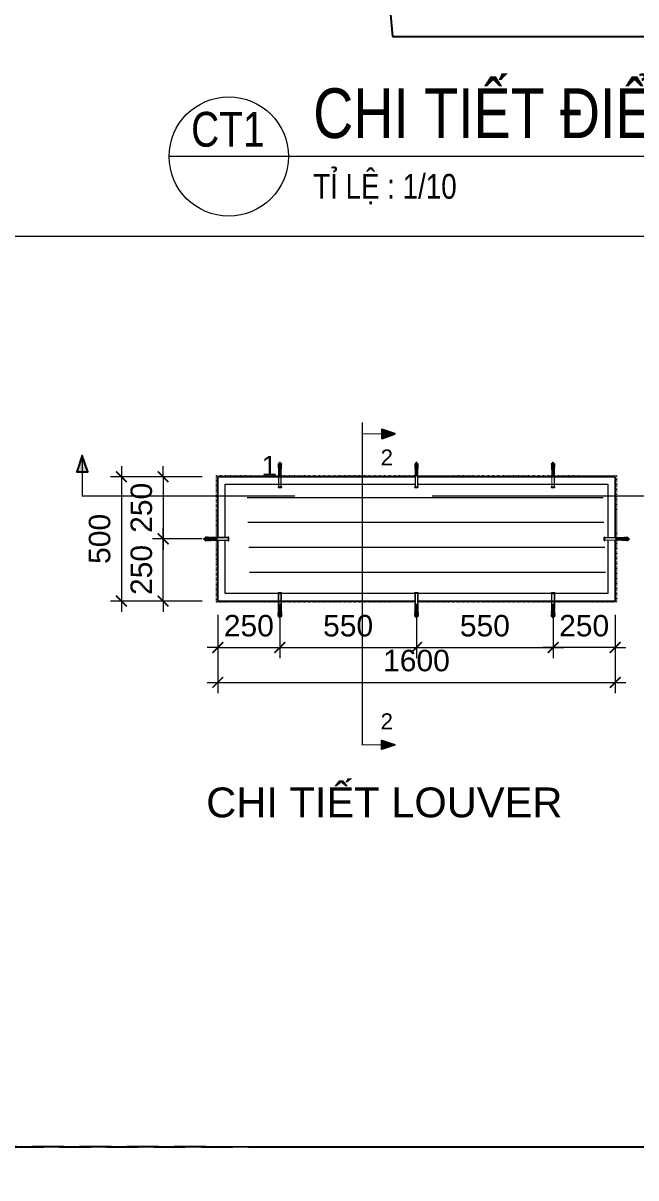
# Model space of a CAD drawing. Header units: millimetres. Extents: x -547695 to 905972, y -1055718 to 167349.
# Drawn here: x -520493 to -518026, y -1033794 to -1029149 of the extents above; entities that cross this region are included whole.
import ezdxf
from ezdxf import colors
from ezdxf.entities.mleader import LeaderData, LeaderLine
from ezdxf.enums import TextEntityAlignment as Align
from ezdxf.math import Vec2, Vec3

# ---------------------------------------------------------------- set-up
doc = ezdxf.new("R2010")
doc.units = ezdxf.units.MM
for name, pattern in [('HIDDEN', [9.525, 6.35, -3.175]), ('View-XTD-CT Cua$0$View-XĐL-CT Cửa$0$HIDDEN', [9.525, 6.35, -3.175]), ('View-XTD-CT Cua$0$View-XĐL-CT Cửa$0$NETKHUAT', [5, 1.5, -2, 1.5])]:
    doc.linetypes.add(name, pattern=pattern)
doc.layers.get('DEFPOINTS').update_dxf_attribs({"color": 1, "lineweight": 25})
for name, color, linetype, lineweight in [('A-DIMS', 8, 'Continuous', 9), ('A-FINE', 255, 'Continuous', 25), ('A-HIDD', 45, 'HIDDEN', 9), ('A-SYMBOLS', 10, 'Continuous', 13), ('DIM', 8, 'Continuous', 20), ('Text', 2, 'Continuous', 25), ('View-XTD-CT Cua$0$View-XĐL-CT Cửa$0$KT-Hatch', 8, 'Continuous', 9), ('View-XTD-CT Cua$0$View-XĐL-CT Cửa$0$KT-NetThay', 7, 'Continuous', 18), ('View-XTD-CT Cua$0$View-XĐL-CT Cửa$0$Netkhuat - VietDuc', 250, 'View-XTD-CT Cua$0$View-XĐL-CT Cửa$0$NETKHUAT', 9)]:
    doc.layers.add(name, color=color, linetype=linetype, lineweight=lineweight)
for name, color, linetype in [('View-XTD-CT Cua$0$View-XĐL-CT Cửa$0$0TD-Dim', 42, 'Continuous'), ('View-XTD-CT Cua$0$View-XĐL-CT Cửa$0$Banma bulong vit -Vietduc', 112, 'Continuous'), ('View-XTD-CT Cua$0$View-XĐL-CT Cửa$0$Phukien -Vietduc', 6, 'Continuous')]:
    doc.layers.add(name, color=color, linetype=linetype)
doc.styles.add('ARIAL', font='arial.ttf')
doc.styles.get("Standard").update_dxf_attribs({"font": 'arial.ttf'})
doc.styles.add('VTK_Arial', font='arial.ttf', dxfattribs={"width": 0.8})
doc.dimstyles.new('Dim 1-30', dxfattribs={"dimscale": 0.3, "dimtxt": 200, "dimasz": 100, "dimexe": 100, "dimexo": 0, "dimgap": 100, "dimtad": 1, "dimtoh": 1, "dimdec": 0, "dimzin": 0, "dimdsep": 46, "dimtxsty": 'Standard', "dimblk": 'ARCHTICK', "dimcen": 0.09, "dimdle": 100, "dimclrd": 256, "dimclre": 256, "dimclrt": 7, "dimadec": 0, "dimazin": 0, "dimtfac": 1, "dimtdec": 0, "dimtix": 1, "dimtmove": 0, "dimatfit": 0, "dimldrblk": 'ARCHTICK', "dimfxl": 400, "dimtolj": 1, "dimtzin": 0, "dimlwd": -1, "dimlwe": -1, "dimarcsym": 0})

# ---------------------------------------------------------------- blocks, each defined once
blk = doc.blocks.new('*U276')
for p, q in [((0, 0), (-14.5, 0)), ((61.77, 0), (0, 0))]:
    blk.add_line(p, q)
blk.add_circle((-8.5, 0), 6)
at = {"color": 7, "style": 'VTK_Arial', "width": 0.8}
blk.add_attdef('SECTION', (0, 1.86), '', height=5, dxfattribs=at)
blk.add_attdef('MARK', text='', height=3.5, dxfattribs=at).set_placement((-8.59, 0.99), align=Align.CENTER)
at = {"color": 7, "linetype": 'Continuous', "style": 'VTK_Arial', "width": 0.8}
blk.add_attdef('REF', text='', height=2.5, dxfattribs=at).set_placement((-8.49, -3.75), align=Align.CENTER)
at = {"color": 7, "linetype": 'Continuous', "style": 'VTK_Arial', "width": 0.8, "flags": 8}
blk.add_attdef('SCALE-I', (0, -4.25), '', height=2.5, dxfattribs=at)
blk = doc.blocks.new('_ARCHTICK')
at = {"color": 0, "linetype": 'ByBlock', "const_width": 0.15}
blk.add_lwpolyline([(-0.5, -0.5), (0.5, 0.5)], dxfattribs=at)
blk = doc.blocks.new('*D232')
at = {"layer": 'DEFPOINTS', "color": 0, "transparency": 16777216}
for p in [(-6496.5, 5051), (-5385.4, 5061.6), (-5385.4, 4929.5)]:
    blk.add_point(p, dxfattribs=at)
at = {"layer": 'DIM', "transparency": 16777216}
for p, q in [((-6496.5, 5051), (-6496.5, 4899.5)), ((-5385.4, 5061.6), (-5385.4, 4899.5)), ((-6526.5, 4929.5), (-5355.4, 4929.5))]:
    blk.add_line(p, q, dxfattribs=at)
at = {"layer": 'DIM', "transparency": 16777216, "xscale": 30, "yscale": 30, "zscale": 30, "rotation": 180}
blk.add_blockref('_ARCHTICK', (-6496.5, 4929.5), dxfattribs=at)
at = {"layer": 'DIM', "transparency": 16777216, "xscale": 30, "yscale": 30, "zscale": 30}
blk.add_blockref('_ARCHTICK', (-5385.4, 4929.5), dxfattribs=at)
at = {"layer": 'DIM', "color": 7, "transparency": 16777216, "insert": (-5941, 4990.1), "char_height": 60, "attachment_point": 5}
blk.add_mtext('\\A1;1600', dxfattribs=at)
blk = doc.blocks.new('View-XTD-CT Cua$0$View-XĐL-CT Cửa$0$No 8x70')
at = {"layer": 'View-XTD-CT Cua$0$View-XĐL-CT Cửa$0$Banma bulong vit -Vietduc'}
blk.add_lwpolyline([(64.7, 0.5), (93.3, 2.4), (93.3, 5.9), (93.3, 2.4), (94.7, 2.5), (94.7, 4), (93.3, 5.9), (91.7, 5.8), (91.7, 3.8), (88.7, 3.6), (88.7, 5.6), (86.7, 5.5), (86.7, 3.5), (83.7, 3.3), (83.7, 5.3), (81.7, 5.1), (81.7, 3.1), (78.7, 2.9), (78.7, 4.9), (76.7, 4.8), (76.7, 2.8), (73.7, 2.6), (73.7, 4.6), (71.7, 4.5), (71.7, 2.9), (68.7, 3.3), (68.7, 4.3), (64.7, 4), (3, 4), (0.9, 5.9, 0.668179), (0, 5.5), (0, -5.5, 1), (1, -5.5), (1, 5.5, 0.198912), (0.9, 5.9, -0.198912), (1, 5.5), (1, -5.5, -0.198912), (0.9, -5.9), (3, -4), (3, 4), (3, -4), (64.7, -4), (68.7, -4.3), (68.7, -3.3), (71.7, -2.9), (71.7, -4.5), (73.7, -4.6), (73.7, -2.6), (76.7, -2.8), (76.7, -4.8), (78.7, -4.9), (78.7, -2.9), (81.7, -3.1), (81.7, -5.1), (83.7, -5.3), (83.7, -3.3), (86.7, -3.5), (86.7, -5.5), (88.7, -5.6), (88.7, -3.6), (91.7, -3.8), (91.7, -5.8), (93.3, -5.9), (93.3, -2.4), (93.3, -5.9), (94.7, -4), (94.7, -2.5), (64.7, -0.5), (64.7, 0.5)], format="xyb", dxfattribs=at)
blk = doc.blocks.new('View-XTD-CT Cua$0$View-XĐL-CT Cửa$0$Vit M6x70')
at = {"layer": 'View-XTD-CT Cua$0$View-XĐL-CT Cửa$0$Banma bulong vit -Vietduc'}
for p, q in [((3, 2.5), (0, 5)), ((0, 5), (0, -5)), ((0, -5), (3, -2.5))]:
    blk.add_line(p, q, dxfattribs=at)
blk.add_wipeout([(88.8, 2.2), (88.5, 3.2), (87.6, 2.2), (86.5, 2.2), (86.2, 3.2), (85.3, 2.2), (84.2, 2.2), (83.9, 3.2), (83, 2.2), (81.9, 2.2), (81.5, 3.2), (80.7, 2.2), (79.5, 2.2), (79.2, 3.2), (78.4, 2.2), (77.2, 2.2), (76.9, 3.2), (76.1, 2.2), (74.9, 2.2), (74.6, 3.2), (73.8, 2.2), (72.6, 2.2), (72.3, 3.2), (71.5, 2.2), (70.3, 2.2), (70, 3.2), (69.2, 2.2), (68, 2.2), (67.7, 3.2), (66.9, 2.2), (65.7, 2.2), (65.4, 3.2), (64.6, 2.2), (63.4, 2.2), (63.1, 3.2), (62.3, 2.2), (61.1, 2.2), (60.8, 3.2), (60, 2.2), (58.8, 2.2), (58.5, 3.2), (57.7, 2.2), (56.5, 2.2), (56.2, 3.2), (55.4, 2.2), (54.2, 2.2), (53.9, 3.2), (53.1, 2.2), (51.9, 2.2), (51.6, 3.2), (50.8, 2.2), (49.6, 2.2), (49.3, 3.2), (48.5, 2.2), (47.3, 2.2), (47, 3.2), (46.2, 2.3), (45.8, 2.5), (3, 2.5), (3, -2.5), (45.8, -2.5), (46.4, -2.2), (47, -2.2), (47.5, -3.2), (48.1, -2.2), (49.3, -2.2), (49.8, -3.2), (50.4, -2.2), (51.6, -2.2), (52.1, -3.2), (52.7, -2.2), (53.9, -2.2), (54.4, -3.2), (55, -2.2), (56.2, -2.2), (56.7, -3.2), (57.3, -2.2), (58.5, -2.2), (59, -3.2), (59.6, -2.2), (60.8, -2.2), (61.3, -3.2), (61.9, -2.2), (63.1, -2.2), (63.6, -3.2), (64.2, -2.2), (65.4, -2.2), (65.9, -3.2), (66.5, -2.2), (67.7, -2.2), (68.2, -3.2), (68.8, -2.2), (70, -2.2), (70.5, -3.2), (71.1, -2.2), (72.3, -2.2), (72.8, -3.2), (73.4, -2.2), (74.6, -2.2), (75.1, -3.2), (75.7, -2.2), (76.9, -2.2), (77.4, -3.2), (78, -2.2), (79.2, -2.2), (79.7, -3.2), (80.4, -2.2), (81.5, -2.2), (82, -3.2), (82.7, -2.2), (83.8, -2.2), (84.3, -3.2), (85, -2.2), (86.1, -2.2), (86.6, -3.2), (87.3, -2.2), (88.4, -2.2), (88.9, -3.2), (89.6, -2.2), (90.7, -2.2), (91.2, -3.2), (91.9, -2.2), (93, -2.2), (93.5, -3.1), (94.2, -2.1), (95.4, -1.9), (96, -2.5), (96.7, -1.5), (98.4, -0.9), (100, 0), (98.8, 0.7), (97.6, 1.2), (97.3, 2.2), (96.6, 1.6), (95.6, 1.9), (95.3, 2.8), (94.5, 2.1), (93.4, 2.2), (93.1, 3.2), (92.2, 2.2), (91.1, 2.2), (90.8, 3.2), (89.9, 2.2)]).dxf.layer = 'View-XTD-CT Cua$0$View-XĐL-CT Cửa$0$Banma bulong vit -Vietduc'
for p, q in [((45.8, 1.1), (46.1, 2.2)), ((46.8, 0.8), (45.8, 1.1)), ((46.2, 2.3), (46.1, 2.2)), ((46.2, 2.3), (46.2, 2.3)), ((46.4, 0.9), (47, 3.2)), ((46.8, 0.8), (47.3, 2.2)), ((48.5, 2.2), (47, -2.2)), ((47, -2.2), (48.5, 2.2)), ((49.3, 3.2), (47.5, -3.2)), ((47.5, -3.2), (49.3, 3.2)), ((49.6, 2.2), (48.1, -2.2)), ((48.1, -2.2), (49.6, 2.2)), ((50.8, 2.2), (49.3, -2.2)), ((49.3, -2.2), (50.8, 2.2)), ((51.6, 3.2), (49.8, -3.2)), ((49.8, -3.2), (51.6, 3.2)), ((51.9, 2.2), (50.4, -2.2)), ((50.4, -2.2), (51.9, 2.2)), ((53.1, 2.2), (51.6, -2.2)), ((51.6, -2.2), (53.1, 2.2)), ((53.9, 3.2), (52.1, -3.2)), ((52.1, -3.2), (53.9, 3.2)), ((54.2, 2.2), (52.7, -2.2)), ((52.7, -2.2), (54.2, 2.2)), ((55.4, 2.2), (53.9, -2.2)), ((53.9, -2.2), (55.4, 2.2)), ((56.2, 3.2), (54.4, -3.2)), ((54.4, -3.2), (56.2, 3.2)), ((56.5, 2.2), (55, -2.2)), ((55, -2.2), (56.5, 2.2)), ((57.7, 2.2), (56.2, -2.2)), ((56.2, -2.2), (57.7, 2.2)), ((58.5, 3.2), (56.7, -3.2)), ((56.7, -3.2), (58.5, 3.2)), ((58.8, 2.2), (57.3, -2.2)), ((57.3, -2.2), (58.8, 2.2)), ((60, 2.2), (58.5, -2.2)), ((58.5, -2.2), (60, 2.2)), ((60.8, 3.2), (59, -3.2)), ((59, -3.2), (60.8, 3.2)), ((61.1, 2.2), (59.6, -2.2)), ((59.6, -2.2), (61.1, 2.2)), ((62.3, 2.2), (60.8, -2.2)), ((60.8, -2.2), (62.3, 2.2)), ((63.1, 3.2), (61.3, -3.2)), ((61.3, -3.2), (63.1, 3.2)), ((63.4, 2.2), (61.9, -2.2)), ((61.9, -2.2), (63.4, 2.2)), ((64.6, 2.2), (63.1, -2.2)), ((63.1, -2.2), (64.6, 2.2)), ((65.4, 3.2), (63.6, -3.2)), ((63.6, -3.2), (65.4, 3.2)), ((65.7, 2.2), (64.2, -2.2)), ((64.2, -2.2), (65.7, 2.2)), ((66.9, 2.2), (65.4, -2.2)), ((65.4, -2.2), (66.9, 2.2)), ((67.7, 3.2), (65.9, -3.2)), ((65.9, -3.2), (67.7, 3.2)), ((68, 2.2), (66.5, -2.2)), ((66.5, -2.2), (68, 2.2)), ((69.2, 2.2), (67.7, -2.2)), ((70, 3.2), (68.2, -3.2)), ((68.2, -3.2), (70, 3.2)), ((70.3, 2.2), (68.8, -2.2)), ((68.8, -2.2), (70.3, 2.2)), ((71.5, 2.2), (70, -2.2)), ((70, -2.2), (71.5, 2.2)), ((72.3, 3.2), (70.5, -3.2)), ((70.5, -3.2), (72.3, 3.2)), ((72.6, 2.2), (71.1, -2.2)), ((71.1, -2.2), (72.6, 2.2)), ((73.8, 2.2), (72.3, -2.2)), ((74.6, 3.2), (72.8, -3.2)), ((72.8, -3.2), (74.6, 3.2)), ((74.9, 2.2), (73.4, -2.2)), ((73.4, -2.2), (74.9, 2.2)), ((76.1, 2.2), (74.6, -2.2)), ((74.6, -2.2), (76.1, 2.2)), ((76.9, 3.2), (75.1, -3.2)), ((75.1, -3.2), (76.9, 3.2)), ((77.2, 2.2), (75.7, -2.2)), ((75.7, -2.2), (77.2, 2.2)), ((78.4, 2.2), (76.9, -2.2)), ((76.9, -2.2), (78.4, 2.2)), ((79.2, 3.2), (77.4, -3.2)), ((77.4, -3.2), (79.2, 3.2)), ((79.5, 2.2), (78, -2.2)), ((78, -2.2), (79.5, 2.2)), ((80.7, 2.2), (79.2, -2.2)), ((79.2, -2.2), (80.7, 2.2)), ((81.5, 3.2), (79.7, -3.2)), ((79.7, -3.2), (81.5, 3.2)), ((81.9, 2.2), (80.4, -2.2)), ((80.4, -2.2), (81.9, 2.2)), ((83, 2.2), (81.5, -2.2)), ((81.5, -2.2), (83, 2.2)), ((83.9, 3.2), (82, -3.2)), ((82, -3.2), (83.9, 3.2)), ((84.2, 2.2), (82.7, -2.2)), ((82.7, -2.2), (84.2, 2.2)), ((85.3, 2.2), (83.8, -2.2)), ((83.8, -2.2), (85.3, 2.2)), ((86.2, 3.2), (84.3, -3.2)), ((84.3, -3.2), (86.2, 3.2)), ((86.5, 2.2), (85, -2.2)), ((85, -2.2), (86.5, 2.2)), ((87.6, 2.2), (86.1, -2.2)), ((86.1, -2.2), (87.6, 2.2)), ((88.5, 3.2), (86.6, -3.2)), ((86.6, -3.2), (88.5, 3.2)), ((88.8, 2.2), (87.3, -2.2)), ((87.3, -2.2), (88.8, 2.2)), ((89.9, 2.2), (88.4, -2.2)), ((88.4, -2.2), (89.9, 2.2)), ((90.8, 3.2), (88.9, -3.2)), ((88.9, -3.2), (90.8, 3.2)), ((91.1, 2.2), (89.6, -2.2)), ((89.6, -2.2), (91.1, 2.2)), ((92.2, 2.2), (90.7, -2.2)), ((90.7, -2.2), (92.2, 2.2)), ((93.1, 3.2), (91.2, -3.2)), ((91.2, -3.2), (93.1, 3.2)), ((93.4, 2.2), (91.9, -2.2)), ((91.9, -2.2), (93.4, 2.2)), ((94.5, 2.1), (93, -2.2)), ((93, -2.2), (94.5, 2.1)), ((95.3, 2.8), (93.5, -3.1)), ((93.5, -3.1), (95.3, 2.8)), ((95.6, 1.9), (94.2, -2.1)), ((94.2, -2.1), (95.6, 1.9)), ((96.6, 1.6), (95.4, -1.9)), ((95.4, -1.9), (96.6, 1.6)), ((97.3, 2.2), (96, -2.5)), ((96, -2.5), (97.3, 2.2)), ((97.6, 1.2), (96.7, -1.5)), ((96.7, -1.5), (97.6, 1.2))]:
    blk.add_line(p, q, dxfattribs=at)
blk = doc.blocks.new('*D233')
at = {"layer": 'DEFPOINTS', "color": 0, "transparency": 16777216}
for p in [(-6496.5, 5118.4), (-6322.9, 5071.1), (-6322.9, 5026.9)]:
    blk.add_point(p, dxfattribs=at)
at = {"layer": 'DIM', "transparency": 16777216}
for p, q in [((-6496.5, 5118.4), (-6496.5, 4996.9)), ((-6322.9, 5071.1), (-6322.9, 4996.9)), ((-6496.5, 5026.9), (-6526.5, 5026.9)), ((-6496.5, 5026.9), (-6322.9, 5026.9)), ((-6322.9, 5026.9), (-6292.9, 5026.9))]:
    blk.add_line(p, q, dxfattribs=at)
at = {"layer": 'DIM', "transparency": 16777216, "xscale": 30, "yscale": 30, "zscale": 30}
blk.add_blockref('_ARCHTICK', (-6496.5, 5026.9), dxfattribs=at)
at = {"layer": 'DIM', "transparency": 16777216, "xscale": 30, "yscale": 30, "zscale": 30, "rotation": 180}
blk.add_blockref('_ARCHTICK', (-6322.9, 5026.9), dxfattribs=at)
at = {"layer": 'DIM', "color": 7, "transparency": 16777216, "insert": (-6409.7, 5087.5), "char_height": 60, "attachment_point": 5}
blk.add_mtext('\\A1;250', dxfattribs=at)
blk = doc.blocks.new('*D234')
at = {"layer": 'DEFPOINTS', "color": 0, "transparency": 16777216}
for p in [(-5385.4, 5118.4), (-5559, 5071.1), (-5559, 5026.9)]:
    blk.add_point(p, dxfattribs=at)
at = {"layer": 'DIM', "transparency": 16777216}
for p, q in [((-5385.4, 5118.4), (-5385.4, 4996.9)), ((-5559, 5071.1), (-5559, 4996.9)), ((-5559, 5026.9), (-5589, 5026.9)), ((-5385.4, 5026.9), (-5559, 5026.9)), ((-5385.4, 5026.9), (-5355.4, 5026.9))]:
    blk.add_line(p, q, dxfattribs=at)
at = {"layer": 'DIM', "transparency": 16777216, "xscale": 30, "yscale": 30, "zscale": 30}
blk.add_blockref('_ARCHTICK', (-5559, 5026.9), dxfattribs=at)
at = {"layer": 'DIM', "transparency": 16777216, "xscale": 30, "yscale": 30, "zscale": 30, "rotation": 180}
blk.add_blockref('_ARCHTICK', (-5385.4, 5026.9), dxfattribs=at)
at = {"layer": 'DIM', "color": 7, "transparency": 16777216, "insert": (-5472.2, 5087.5), "char_height": 60, "attachment_point": 5}
blk.add_mtext('\\A1;250', dxfattribs=at)
blk = doc.blocks.new('*D235')
at = {"layer": 'DEFPOINTS', "color": 0, "transparency": 16777216}
for p in [(-6323.2, 5118.4), (-5941, 5118.4), (-5941, 5026.9)]:
    blk.add_point(p, dxfattribs=at)
at = {"layer": 'DIM', "transparency": 16777216}
for p, q in [((-6323.2, 5118.4), (-6323.2, 4996.9)), ((-5941, 5118.4), (-5941, 4996.9)), ((-6353.2, 5026.9), (-5911, 5026.9))]:
    blk.add_line(p, q, dxfattribs=at)
at = {"layer": 'DIM', "transparency": 16777216, "xscale": 30, "yscale": 30, "zscale": 30, "rotation": 180}
blk.add_blockref('_ARCHTICK', (-6323.2, 5026.9), dxfattribs=at)
at = {"layer": 'DIM', "transparency": 16777216, "xscale": 30, "yscale": 30, "zscale": 30}
blk.add_blockref('_ARCHTICK', (-5941, 5026.9), dxfattribs=at)
at = {"layer": 'DIM', "color": 7, "transparency": 16777216, "insert": (-6132.1, 5087.5), "char_height": 60, "attachment_point": 5}
blk.add_mtext('\\A1;550', dxfattribs=at)
blk = doc.blocks.new('*U218')
at = {"layer": 'View-XTD-CT Cua$0$View-XĐL-CT Cửa$0$0TD-Dim'}
h = blk.add_hatch(color=256, dxfattribs=at)
h.dxf.hatch_style = 1
h.paths.add_polyline_path([(0, 40.8), (9.3, 40.8), (0, 67.9), (-9.3, 40.8)])
blk.add_lwpolyline([(0, 40.8), (9.3, 40.8), (0, 67.9), (-9.3, 40.8)], close=True, dxfattribs=at)
at = {"layer": 'View-XTD-CT Cua$0$View-XĐL-CT Cửa$0$0TD-Dim', "linetype": 'View-XTD-CT Cua$0$View-XĐL-CT Cửa$0$HIDDEN', "ltscale": 40, "const_width": 2.29}
blk.add_lwpolyline([(0, 62.7), (0, 0), (352.9, 0)], dxfattribs=at)
blk = doc.blocks.new('*U230')
at = {"layer": 'View-XTD-CT Cua$0$View-XĐL-CT Cửa$0$0TD-Dim'}
h = blk.add_hatch(color=256, dxfattribs=at)
h.dxf.hatch_style = 1
h.paths.add_polyline_path([(0, 40.8), (9.3, 40.8), (0, 67.9), (-9.3, 40.8)])
blk.add_lwpolyline([(0, 40.8), (9.3, 40.8), (0, 67.9), (-9.3, 40.8)], close=True, dxfattribs=at)
at = {"layer": 'View-XTD-CT Cua$0$View-XĐL-CT Cửa$0$0TD-Dim', "linetype": 'View-XTD-CT Cua$0$View-XĐL-CT Cửa$0$HIDDEN', "ltscale": 40, "const_width": 2.29}
blk.add_lwpolyline([(0, 62.7), (0, 0), (675.6, 0)], dxfattribs=at)
blk = doc.blocks.new('*U231')
at = {"layer": 'View-XTD-CT Cua$0$View-XĐL-CT Cửa$0$0TD-Dim'}
h = blk.add_hatch(color=256, dxfattribs=at)
h.dxf.hatch_style = 1
h.paths.add_polyline_path([(0, 40.8), (9.3, 40.8), (0, 67.9), (-9.3, 40.8)])
blk.add_lwpolyline([(0, 40.8), (9.3, 40.8), (0, 67.9), (-9.3, 40.8)], close=True, dxfattribs=at)
at = {"layer": 'View-XTD-CT Cua$0$View-XĐL-CT Cửa$0$0TD-Dim', "linetype": 'View-XTD-CT Cua$0$View-XĐL-CT Cửa$0$HIDDEN', "ltscale": 40, "const_width": 2.29}
blk.add_lwpolyline([(0, 62.7), (0, 0), (356.9, 0)], dxfattribs=at)
blk = doc.blocks.new('*U217')
at = {"layer": 'View-XTD-CT Cua$0$View-XĐL-CT Cửa$0$0TD-Dim'}
h = blk.add_hatch(color=256, dxfattribs=at)
h.dxf.hatch_style = 1
h.paths.add_polyline_path([(0, 40.8), (9.3, 40.8), (0, 67.9), (-9.3, 40.8)])
blk.add_lwpolyline([(0, 40.8), (9.3, 40.8), (0, 67.9), (-9.3, 40.8)], close=True, dxfattribs=at)
at = {"layer": 'View-XTD-CT Cua$0$View-XĐL-CT Cửa$0$0TD-Dim', "linetype": 'View-XTD-CT Cua$0$View-XĐL-CT Cửa$0$HIDDEN', "ltscale": 40, "const_width": 2.29}
blk.add_lwpolyline([(0, 62.7), (0, 0), (459.2, 0)], dxfattribs=at)
blk = doc.blocks.new('*D253')
at = {"layer": 'DEFPOINTS', "color": 0, "transparency": 16777216}
for p in [(-6540.3, 5503.9), (-6766.1, 5156.7), (-6540.3, 5156.7)]:
    blk.add_point(p, dxfattribs=at)
at = {"layer": 'DIM', "transparency": 16777216}
for p, q in [((-6766.1, 5533.9), (-6766.1, 5126.7)), ((-6540.3, 5503.9), (-6796.1, 5503.9)), ((-6540.3, 5156.7), (-6796.1, 5156.7))]:
    blk.add_line(p, q, dxfattribs=at)
at = {"layer": 'DIM', "transparency": 16777216, "xscale": 30, "yscale": 30, "zscale": 30}
for p, rotation in [((-6766.1, 5503.9), 90), ((-6766.1, 5156.7), 270)]:
    blk.add_blockref('_ARCHTICK', p, dxfattribs=dict(at, rotation=rotation))
at = {"layer": 'DIM', "color": 7, "transparency": 16777216, "insert": (-6826.7, 5330.3), "char_height": 60, "attachment_point": 5, "rotation": 90}
blk.add_mtext('\\A1;500', dxfattribs=at)
blk = doc.blocks.new('*D254')
at = {"layer": 'DEFPOINTS', "color": 0, "transparency": 16777216}
for p in [(-6540.3, 5503.9), (-6649.3, 5330.3), (-6540.3, 5330.3)]:
    blk.add_point(p, dxfattribs=at)
at = {"layer": 'DIM', "transparency": 16777216}
for p, q in [((-6649.3, 5503.9), (-6649.3, 5533.9)), ((-6540.3, 5503.9), (-6679.3, 5503.9)), ((-6649.3, 5503.9), (-6649.3, 5330.3)), ((-6540.3, 5330.3), (-6679.3, 5330.3)), ((-6649.3, 5330.3), (-6649.3, 5300.3))]:
    blk.add_line(p, q, dxfattribs=at)
at = {"layer": 'DIM', "transparency": 16777216, "xscale": 30, "yscale": 30, "zscale": 30}
for p, rotation in [((-6649.3, 5503.9), 270), ((-6649.3, 5330.3), 90)]:
    blk.add_blockref('_ARCHTICK', p, dxfattribs=dict(at, rotation=rotation))
at = {"layer": 'DIM', "color": 7, "transparency": 16777216, "insert": (-6710, 5417.1), "char_height": 60, "attachment_point": 5, "rotation": 90}
blk.add_mtext('\\A1;250', dxfattribs=at)
blk = doc.blocks.new('*D255')
at = {"layer": 'DEFPOINTS', "color": 0, "transparency": 16777216}
for p in [(-6649.3, 5330.3), (-6540.3, 5330.3), (-6540.3, 5156.7)]:
    blk.add_point(p, dxfattribs=at)
at = {"layer": 'DIM', "transparency": 16777216}
for p, q in [((-6649.3, 5330.3), (-6649.3, 5360.3)), ((-6540.3, 5330.3), (-6679.3, 5330.3)), ((-6649.3, 5156.7), (-6649.3, 5330.3)), ((-6540.3, 5156.7), (-6679.3, 5156.7)), ((-6649.3, 5156.7), (-6649.3, 5126.7))]:
    blk.add_line(p, q, dxfattribs=at)
at = {"layer": 'DIM', "transparency": 16777216, "xscale": 30, "yscale": 30, "zscale": 30}
for p, rotation in [((-6649.3, 5330.3), 270), ((-6649.3, 5156.7), 90)]:
    blk.add_blockref('_ARCHTICK', p, dxfattribs=dict(at, rotation=rotation))
at = {"layer": 'DIM', "color": 7, "transparency": 16777216, "insert": (-6710, 5243.5), "char_height": 60, "attachment_point": 5, "rotation": 90}
blk.add_mtext('\\A1;250', dxfattribs=at)
blk = doc.blocks.new('*D256')
at = {"layer": 'DEFPOINTS', "color": 0, "transparency": 16777216}
for p in [(-5941, 5118.4), (-5558.7, 5118.4), (-5558.7, 5026.9)]:
    blk.add_point(p, dxfattribs=at)
at = {"layer": 'DIM', "transparency": 16777216}
for p, q in [((-5941, 5118.4), (-5941, 4996.9)), ((-5558.7, 5118.4), (-5558.7, 4996.9)), ((-5971, 5026.9), (-5528.7, 5026.9))]:
    blk.add_line(p, q, dxfattribs=at)
at = {"layer": 'DIM', "transparency": 16777216, "xscale": 30, "yscale": 30, "zscale": 30, "rotation": 180}
blk.add_blockref('_ARCHTICK', (-5941, 5026.9), dxfattribs=at)
at = {"layer": 'DIM', "transparency": 16777216, "xscale": 30, "yscale": 30, "zscale": 30}
blk.add_blockref('_ARCHTICK', (-5558.7, 5026.9), dxfattribs=at)
at = {"layer": 'DIM', "color": 7, "transparency": 16777216, "insert": (-5749.8, 5087.5), "char_height": 60, "attachment_point": 5}
blk.add_mtext('\\A1;550', dxfattribs=at)
blk = doc.blocks.new('123232323')
at = {"layer": 'A-SYMBOLS'}
ml = blk.add_multileader_mtext('Standard', dxfattribs=at)
ml.set_content('THÉP TĂNG CỨNG 40X40X1.2MM\\PSƠN CHỐNG RỈ', color=7, style='VTK_Arial')
ml.set_leader_properties()
ml.build(insert=Vec2(0, 0))
ml.multileader.update_dxf_attribs({"text_top_attachment_type": 0, "text_bottom_attachment_type": 0, "arrow_head_size": 20, "scale": 10})
ctx = ml.context
ctx.base_point, ctx.scale, ctx.char_height, ctx.arrow_head_size, ctx.landing_gap_size, ctx.plane_origin = Vec3(-28.1, -201.6), 10, 25, 20, 20, Vec3(-1486.1, -907.2)
notes = []
notes.append((ctx, [(0, (1, 1, 0), (-895, -201.6), (1, 0), 866.9, [(0, [(-928.6, 154.2)], 256, [])])]))
ctx.mtext.insert, ctx.mtext.flow_direction = Vec3(-8.1, -188.9), 5
for ctx, leaders in notes:
    for number, flags, end, landing, length, lines in leaders:
        leader = LeaderData()
        leader.index, (leader.has_last_leader_line, leader.has_dogleg_vector, leader.attachment_direction) = number, flags
        leader.last_leader_point, leader.dogleg_vector, leader.dogleg_length = Vec3(end), Vec3(landing), length
        for number, points, colour, breaks in lines:
            line = LeaderLine()
            line.index, line.vertices, line.color, line.breaks = number, Vec3.list(points), colors.encode_raw_color(colour), breaks
            leader.lines.append(line)
        ctx.leaders.append(leader)
blk = doc.blocks.new('View-XTD-CT Cua$0$View-XĐL-CT Cửa$0$A$C77827696')
at = {"layer": 'View-XTD-CT Cua$0$View-XĐL-CT Cửa$0$KT-NetThay'}
for p, q in [((-6496.5, 5156.7), (-6496.5, 5503.9)), ((-5385.4, 5503.9), (-5385.4, 5156.7)), ((-6475.7, 5177.5), (-6475.7, 5483.1)), ((-5406.2, 5483.1), (-5406.2, 5177.5))]:
    blk.add_line(p, q, dxfattribs=at)
at = {"layer": 'View-XTD-CT Cua$0$View-XĐL-CT Cửa$0$KT-NetThay', "extrusion": (0, 0, -1)}
for p, q in [((-6496.5, 5503.9), (-6496.5, 5156.7)), ((-5385.4, 5156.7), (-5385.4, 5503.9))]:
    blk.add_line(p, q, dxfattribs=at)
at = {"layer": 'View-XTD-CT Cua$0$View-XĐL-CT Cửa$0$Netkhuat - VietDuc'}
for p, q in [((-6500, 5153.2), (-6500, 5507.4)), ((-5381.9, 5507.4), (-5381.9, 5153.2))]:
    blk.add_line(p, q, dxfattribs=at)
at = {"layer": 'View-XTD-CT Cua$0$View-XĐL-CT Cửa$0$Banma bulong vit -Vietduc', "yscale": 0.6944444444444444, "zscale": 0.6944444444444444}
for p, xscale, rotation in [((-6322.9, 5474.5), 0.6944444444444444, 90), ((-5941, 5474.5), 0.6944444444444444, 90), ((-5559, 5474.5), 0.6944444444444444, 90), ((-6466.4, 5330.3), 0.6944444444444444, 180), ((-5415.5, 5330.3), -0.6944444444444444, 180), ((-6322.9, 5179.6), -0.6944444444444444, 89.99999999999979), ((-5941, 5179.6), -0.6944444444444444, 89.99999999999977), ((-5559, 5179.6), -0.6944444444444444, 89.99999999999979)]:
    blk.add_blockref('View-XTD-CT Cua$0$View-XĐL-CT Cửa$0$No 8x70', p, dxfattribs=dict(at, xscale=xscale, rotation=rotation))
at = {"layer": 'View-XTD-CT Cua$0$View-XĐL-CT Cửa$0$Phukien -Vietduc', "yscale": 1.333333333333333, "zscale": 1.333333333333333, "rotation": 270}
for name, p, xscale in [('*U230', (-6092.3, 4755.1), -1.333333333333333), ('*U218', (-6092.3, 5623.5), 1.333333333333333)]:
    blk.add_blockref(name, p, dxfattribs=dict(at, xscale=xscale))
at = {"layer": 'Text', "ltscale": 100, "insert": (-6030.9, 4593.6), "char_height": 83.333, "attachment_point": 5}
blk.add_mtext('\\A1;CHI TIẾT LOUVER', dxfattribs=at)
at = {"layer": 'View-XTD-CT Cua$0$View-XĐL-CT Cửa$0$0TD-Dim', "char_height": 44.4, "style": 'ARIAL'}
for insert, attachment_point in [((-6041.2, 5580), 1), ((-6041.2, 4798.6), 7)]:
    blk.add_mtext_dynamic_manual_height_columns('2', width=42.741, gutter_width=40.2, heights=[0], dxfattribs=dict(at, insert=insert, attachment_point=attachment_point))
at = {"layer": 'DIM'}
dim = blk.add_linear_dim(base=(-5559, 5026.9), p1=(-5385.4, 5118.4), p2=(-5559, 5071.1), angle=180, text='250', dimstyle='Dim 1-30', override={"dimblk": 'ARCHTICK'}, dxfattribs=at)
dim.commit()
dim.dimension.update_dxf_attribs({"geometry": '*D234', "text_midpoint": (-5472.2, 5087.5)})
dim = blk.add_linear_dim(base=(-5385.4, 4929.5), p1=(-6496.5, 5051), p2=(-5385.4, 5061.6), text='1600', dimstyle='Dim 1-30', override={"dimblk": 'ARCHTICK'}, dxfattribs=at)
dim.commit()
dim.dimension.update_dxf_attribs({"geometry": '*D232', "text_midpoint": (-5941, 4990.1)})
at = {"layer": 'View-XTD-CT Cua$0$View-XĐL-CT Cửa$0$Banma bulong vit -Vietduc', "yscale": 0.6944444444444444, "zscale": 0.6944444444444444, "rotation": 270}
for p, xscale in [((-6322.9, 5475.2), -0.6944444444444444), ((-5559, 5475.2), -0.6944444444444444), ((-6322.9, 5178.9), 0.6944444444444444), ((-5559, 5178.9), 0.6944444444444444)]:
    blk.add_blockref('View-XTD-CT Cua$0$View-XĐL-CT Cửa$0$Vit M6x70', p, dxfattribs=dict(at, xscale=xscale))
at = {"layer": 'View-XTD-CT Cua$0$View-XĐL-CT Cửa$0$Banma bulong vit -Vietduc', "xscale": -0.6944444444444444, "yscale": 0.6944444444444444, "zscale": 0.6944444444444444}
blk.add_blockref('View-XTD-CT Cua$0$View-XĐL-CT Cửa$0$Vit M6x70', (-6467.1, 5330.3), dxfattribs=at)
at = {"layer": 'View-XTD-CT Cua$0$View-XĐL-CT Cửa$0$KT-Hatch'}
h = blk.add_hatch(dxfattribs=at)
h.set_pattern_fill('_USER', color=256, scale=69.444444, pattern_type=0)
h.set_pattern_definition([(0, (-825558.755, -300109.01), (0, 69.4444444), [])])
h.paths.add_polyline_path([(-5420, 5487.7), (-6415.2, 5483.1), (-6406.2, 5177.5), (-5411, 5182.1)])
at = {"layer": 'View-XTD-CT Cua$0$View-XĐL-CT Cửa$0$KT-NetThay'}
for p, q in [((-6496.5, 5503.9), (-5385.4, 5503.9)), ((-6475.7, 5483.1), (-5406.2, 5483.1)), ((-5406.2, 5177.5), (-6475.7, 5177.5)), ((-5385.4, 5156.7), (-6496.5, 5156.7))]:
    blk.add_line(p, q, dxfattribs=at)
at = {"layer": 'View-XTD-CT Cua$0$View-XĐL-CT Cửa$0$KT-NetThay', "extrusion": (0, 0, -1)}
for p, q in [((-5385.4, 5503.9), (-6496.5, 5503.9)), ((-6496.5, 5156.7), (-5385.4, 5156.7))]:
    blk.add_line(p, q, dxfattribs=at)
at = {"layer": 'View-XTD-CT Cua$0$View-XĐL-CT Cửa$0$Netkhuat - VietDuc'}
for p, q in [((-6500, 5507.4), (-5381.9, 5507.4)), ((-5381.9, 5153.2), (-6500, 5153.2))]:
    blk.add_line(p, q, dxfattribs=at)
at = {"layer": 'View-XTD-CT Cua$0$View-XĐL-CT Cửa$0$Phukien -Vietduc', "yscale": 1.666666666666667, "zscale": 1.666666666666667}
for name, p, xscale in [('*U231', (-6875.2, 5449.9), 1.666666666666667), ('*U217', (-5131.9, 5449.9), -1.666666666666667)]:
    blk.add_blockref(name, p, dxfattribs=dict(at, xscale=xscale))
at = {"layer": 'View-XTD-CT Cua$0$View-XĐL-CT Cửa$0$0TD-Dim', "insert": (-6374.2, 5562.2), "char_height": 55.6, "attachment_point": 1, "style": 'ARIAL'}
blk.add_mtext_dynamic_manual_height_columns('1', width=42.741, gutter_width=40.2, heights=[0], dxfattribs=at)
at = {"layer": 'DIM'}
for base, p1, p2, angle, text, picture, middle in [((-6766.1, 5156.7), (-6540.3, 5503.9), (-6540.3, 5156.7), 270, '500', '*D253', (-6826.7, 5330.3)), ((-6649.3, 5330.3), (-6540.3, 5503.9), (-6540.3, 5330.3), 270, '250', '*D254', (-6710, 5417.1)), ((-6649.3, 5330.3), (-6540.3, 5156.7), (-6540.3, 5330.3), 90, '250', '*D255', (-6710, 5243.5))]:
    dim = blk.add_linear_dim(base=base, p1=p1, p2=p2, angle=angle, text=text, dimstyle='Dim 1-30', override={"dimblk": 'ARCHTICK'}, dxfattribs=at)
    dim.commit()
    dim.dimension.update_dxf_attribs({"geometry": picture, "text_midpoint": middle})
for base, p1, p2, text, picture, middle in [((-6322.9, 5026.9), (-6496.5, 5118.4), (-6322.9, 5071.1), '250', '*D233', (-6409.7, 5087.5)), ((-5941, 5026.9), (-6323.2, 5118.4), (-5941, 5118.4), '550', '*D235', (-6132.1, 5087.5))]:
    dim = blk.add_linear_dim(base=base, p1=p1, p2=p2, text=text, dimstyle='Dim 1-30', override={"dimblk": 'ARCHTICK'}, dxfattribs=at)
    dim.commit()
    dim.dimension.update_dxf_attribs({"geometry": picture, "text_midpoint": middle})
at = {"layer": 'View-XTD-CT Cua$0$View-XĐL-CT Cửa$0$Banma bulong vit -Vietduc', "yscale": 0.6944444444444444, "zscale": 0.6944444444444444, "rotation": 270}
for p, xscale in [((-5941, 5475.2), -0.6944444444444444), ((-5941, 5178.9), 0.6944444444444444)]:
    blk.add_blockref('View-XTD-CT Cua$0$View-XĐL-CT Cửa$0$Vit M6x70', p, dxfattribs=dict(at, xscale=xscale))
at = {"layer": 'View-XTD-CT Cua$0$View-XĐL-CT Cửa$0$Banma bulong vit -Vietduc', "xscale": 0.6944444444444444, "yscale": 0.6944444444444444, "zscale": 0.6944444444444444}
blk.add_blockref('View-XTD-CT Cua$0$View-XĐL-CT Cửa$0$Vit M6x70', (-5414.8, 5330.3), dxfattribs=at)
at = {"layer": 'DIM'}
dim = blk.add_linear_dim(base=(-5558.7, 5026.9), p1=(-5941, 5118.4), p2=(-5558.7, 5118.4), text='550', dimstyle='Dim 1-30', override={"dimblk": 'ARCHTICK'}, dxfattribs=at)
dim.commit()
dim.dimension.update_dxf_attribs({"geometry": '*D256', "text_midpoint": (-5749.8, 5087.5)})

msp = doc.modelspace()

# ---------------------------------------------------------------- linework, layer by layer
at = {"layer": 'A-HIDD', "lineweight": -2, "ltscale": 20}
msp.add_lwpolyline([(-537111.5, -1033668), (-517768.6, -1033668.9)], dxfattribs=at)

# ---------------------------------------------------------------- block references
at = {"layer": 'A-FINE', "ltscale": 0.3, "xscale": 4, "yscale": 4, "zscale": 4}
msp.add_blockref('123232323', (-515425.4, -1028396.7), dxfattribs=at)
at = {"layer": 'A-SYMBOLS'}
ref = msp.add_blockref('*U276', (-519325.3, -1029685.3), dxfattribs=dict(at, xscale=40.00000246776659, yscale=40.00000246776659, zscale=40.00000246776659))
ref.add_attrib('MARK', 'CT1', dxfattribs={"layer": '0', "color": 7, "height": 140, "style": 'VTK_Arial', "width": 0.8}).set_placement((-519668.8, -1029645.9), align=Align.CENTER)
ref.add_attrib('SCALE-I', 'TỈ LỆ : 1/10', (-519325.3, -1029855.4), dxfattribs={"layer": '0', "color": 7, "linetype": 'Continuous', "height": 100, "style": 'VTK_Arial', "width": 0.8, "flags": 8})
ref.add_attrib('SECTION', 'CHI TIẾT ĐIỂN HÌNH CT1', (-519325.3, -1029611.1), dxfattribs={"layer": '0', "color": 7, "height": 200, "style": 'VTK_Arial', "width": 0.8})

# ---------------------------------------------------------------- leaders
ml = msp.add_multileader_mtext('Standard', dxfattribs=at)
ml.set_content('TƯỜNG XÂY GẠCH\\PTRÁT VỮA, SƠN BẢ HOÀN THIỆN', color=7, style='VTK_Arial')
ml.set_leader_properties()
ml.build(insert=Vec2(0, 0))
ml.multileader.update_dxf_attribs({"text_top_attachment_type": 0, "text_bottom_attachment_type": 0, "arrow_head_size": 100, "scale": 50})
ctx = ml.context
ctx.base_point, ctx.scale, ctx.char_height, ctx.arrow_head_size, ctx.landing_gap_size, ctx.plane_origin = Vec3(-534360, -1029385.3), 50, 100, 100, 100, Vec3(-536624.1, -1030094.3)
notes = []
notes.append((ctx, [(0, (1, 1, 0), (-534478.9, -1029385.3), (1, 0), 118.9, [(0, [(-534478.9, -1028817.6)], 256, [])])]))
ctx.mtext.insert, ctx.mtext.width, ctx.mtext.flow_direction = Vec3(-534260, -1029324.2), 1130.231, 5
ml = msp.add_multileader_mtext('Standard', dxfattribs=at)
ml.set_content('NAN CỬA', color=7, style='VTK_Arial')
ml.set_leader_properties()
ml.build(insert=Vec2(0, 0))
ml.multileader.update_dxf_attribs({"text_top_attachment_type": 0, "text_bottom_attachment_type": 0, "arrow_head_size": 80, "scale": 40})
ctx = ml.context
ctx.base_point, ctx.scale, ctx.char_height, ctx.arrow_head_size, ctx.landing_gap_size, ctx.plane_origin = Vec3(-525406.5, -1029723.2), 40, 100, 80, 80, Vec3(-526628.3, -1029568.3)
notes.append((ctx, [(0, (1, 1, 0), (-525479, -1029723.2), (1, 0), 72.5, [(0, [(-525740.5, -1030160.1)], 256, [])])]))
ctx.mtext.insert, ctx.mtext.width, ctx.mtext.flow_direction = Vec3(-525326.5, -1029672.3), 760.163, 5
ml = msp.add_multileader_mtext('Standard', dxfattribs=at)
ml.set_content('RAY CỬA', color=7, style='VTK_Arial')
ml.set_leader_properties()
ml.build(insert=Vec2(0, 0))
ml.multileader.update_dxf_attribs({"text_top_attachment_type": 0, "text_bottom_attachment_type": 0, "arrow_head_size": 80, "scale": 40})
ctx = ml.context
ctx.base_point, ctx.scale, ctx.char_height, ctx.arrow_head_size, ctx.landing_gap_size, ctx.plane_origin = Vec3(-523248.7, -1029723.2), 40, 100, 80, 80, Vec3(-525470.5, -1029568.3)
notes.append((ctx, [(0, (1, 1, 0), (-523321.2, -1029723.2), (1, 0), 72.5, [(0, [(-523582.7, -1030160.1)], 256, [])])]))
ctx.mtext.insert, ctx.mtext.width, ctx.mtext.flow_direction = Vec3(-523168.7, -1029672.3), 760.163, 5
ml = msp.add_multileader_mtext('Standard', dxfattribs=at)
ml.set_content('Ô THĂM', color=7, style='VTK_Arial')
ml.set_leader_properties()
ml.build(insert=Vec2(0, 0))
ml.multileader.update_dxf_attribs({"text_top_attachment_type": 0, "text_bottom_attachment_type": 0, "arrow_head_size": 80, "scale": 40})
ctx = ml.context
ctx.base_point, ctx.scale, ctx.char_height, ctx.arrow_head_size, ctx.landing_gap_size, ctx.plane_origin = Vec3(-522996.1, -1030030.1), 40, 100, 80, 80, Vec3(-525218, -1029806.3)
notes.append((ctx, [(0, (1, 1, 0), (-523068.7, -1030030.1), (1, 0), 72.5, [(0, [(-523582.7, -1030265.1)], 256, [])])]))
ctx.mtext.insert, ctx.mtext.width, ctx.mtext.flow_direction = Vec3(-522916.1, -1029979.2), 760.163, 5
ml = msp.add_multileader_mtext('Standard', dxfattribs=at)
ml.set_content('TRỤC CỬA', color=7, style='VTK_Arial')
ml.set_leader_properties()
ml.build(insert=Vec2(0, 0))
ml.multileader.update_dxf_attribs({"text_top_attachment_type": 0, "text_bottom_attachment_type": 0, "arrow_head_size": 80, "scale": 40})
ctx = ml.context
ctx.base_point, ctx.scale, ctx.char_height, ctx.arrow_head_size, ctx.landing_gap_size, ctx.plane_origin = Vec3(-523243.4, -1030343.1), 40, 100, 80, 80, Vec3(-525181.7, -1030185.8)
notes.append((ctx, [(0, (1, 1, 0), (-523316, -1030343.1), (1, 0), 72.5, [(0, [(-523582.7, -1030343.1)], 256, [])])]))
ctx.mtext.insert, ctx.mtext.width, ctx.mtext.flow_direction = Vec3(-523163.4, -1030282), 760.163, 5
ml = msp.add_multileader_mtext('Standard', dxfattribs=at)
ml.set_content('MẶT BÍCH', color=7, style='VTK_Arial')
ml.set_leader_properties()
ml.build(insert=Vec2(0, 0))
ml.multileader.update_dxf_attribs({"text_top_attachment_type": 0, "text_bottom_attachment_type": 0, "arrow_head_size": 80, "scale": 40})
ctx = ml.context
ctx.base_point, ctx.scale, ctx.char_height, ctx.arrow_head_size, ctx.landing_gap_size, ctx.plane_origin = Vec3(-523243.4, -1030600.2), 40, 100, 80, 80, Vec3(-525181.7, -1030442.9)
notes.append((ctx, [(0, (1, 1, 0), (-523316, -1030600.2), (1, 0), 72.5, [(0, [(-523459.1, -1030404)], 256, [])])]))
ctx.mtext.insert, ctx.mtext.width, ctx.mtext.flow_direction = Vec3(-523163.4, -1030539.1), 760.163, 5
ml = msp.add_multileader_mtext('Standard', dxfattribs=at)
ml.set_content('MOTOR', color=7, style='VTK_Arial')
ml.set_leader_properties()
ml.build(insert=Vec2(0, 0))
ml.multileader.update_dxf_attribs({"text_top_attachment_type": 0, "text_bottom_attachment_type": 0, "arrow_head_size": 80, "scale": 40})
ctx = ml.context
ctx.base_point, ctx.scale, ctx.char_height, ctx.arrow_head_size, ctx.landing_gap_size, ctx.plane_origin = Vec3(-523243.4, -1031154.6), 40, 100, 80, 80, Vec3(-525181.7, -1030978.3)
notes.append((ctx, [(0, (1, 1, 0), (-523316, -1031154.6), (1, 0), 72.5, [(0, [(-523480.6, -1030945.2)], 256, [])])]))
ctx.mtext.insert, ctx.mtext.width, ctx.mtext.flow_direction = Vec3(-523163.4, -1031103.8), 760.163, 5
for ctx, leaders in notes:
    for number, flags, end, landing, length, lines in leaders:
        leader = LeaderData()
        leader.index, (leader.has_last_leader_line, leader.has_dogleg_vector, leader.attachment_direction) = number, flags
        leader.last_leader_point, leader.dogleg_vector, leader.dogleg_length = Vec3(end), Vec3(landing), length
        for number, points, colour, breaks in lines:
            line = LeaderLine()
            line.index, line.vertices, line.color, line.breaks = number, Vec3.list(points), colors.encode_raw_color(colour), breaks
            leader.lines.append(line)
        ctx.leaders.append(leader)

# ---------------------------------------------------------------- next in the draw order: block references
at = {"layer": 'View-XTD-CT Cua$0$View-XĐL-CT Cửa$0$KT-NetThay', "xscale": 1.44, "yscale": 1.44, "zscale": 1.44}
msp.add_blockref('View-XTD-CT Cua$0$View-XĐL-CT Cửa$0$A$C77827696', (-510354.5, -1038899.2), dxfattribs=at)

# ---------------------------------------------------------------- next in the draw order: linework, layer by layer
at = {"layer": 'A-DIMS'}
msp.add_lwpolyline([(-521539.3, -1033668.9), (-521539.3, -1030006.1), (-511766.7, -1030006.1)], dxfattribs=at)
at = {"layer": 'A-HIDD', "lineweight": -2, "ltscale": 20}
msp.add_lwpolyline([(-517768.4, -1043690.6), (-523885.3, -1043688.7), (-523885.4, -1033667), (-517768.6, -1033668.9)], close=True, dxfattribs=at)

doc.saveas('drawing.dxf')
